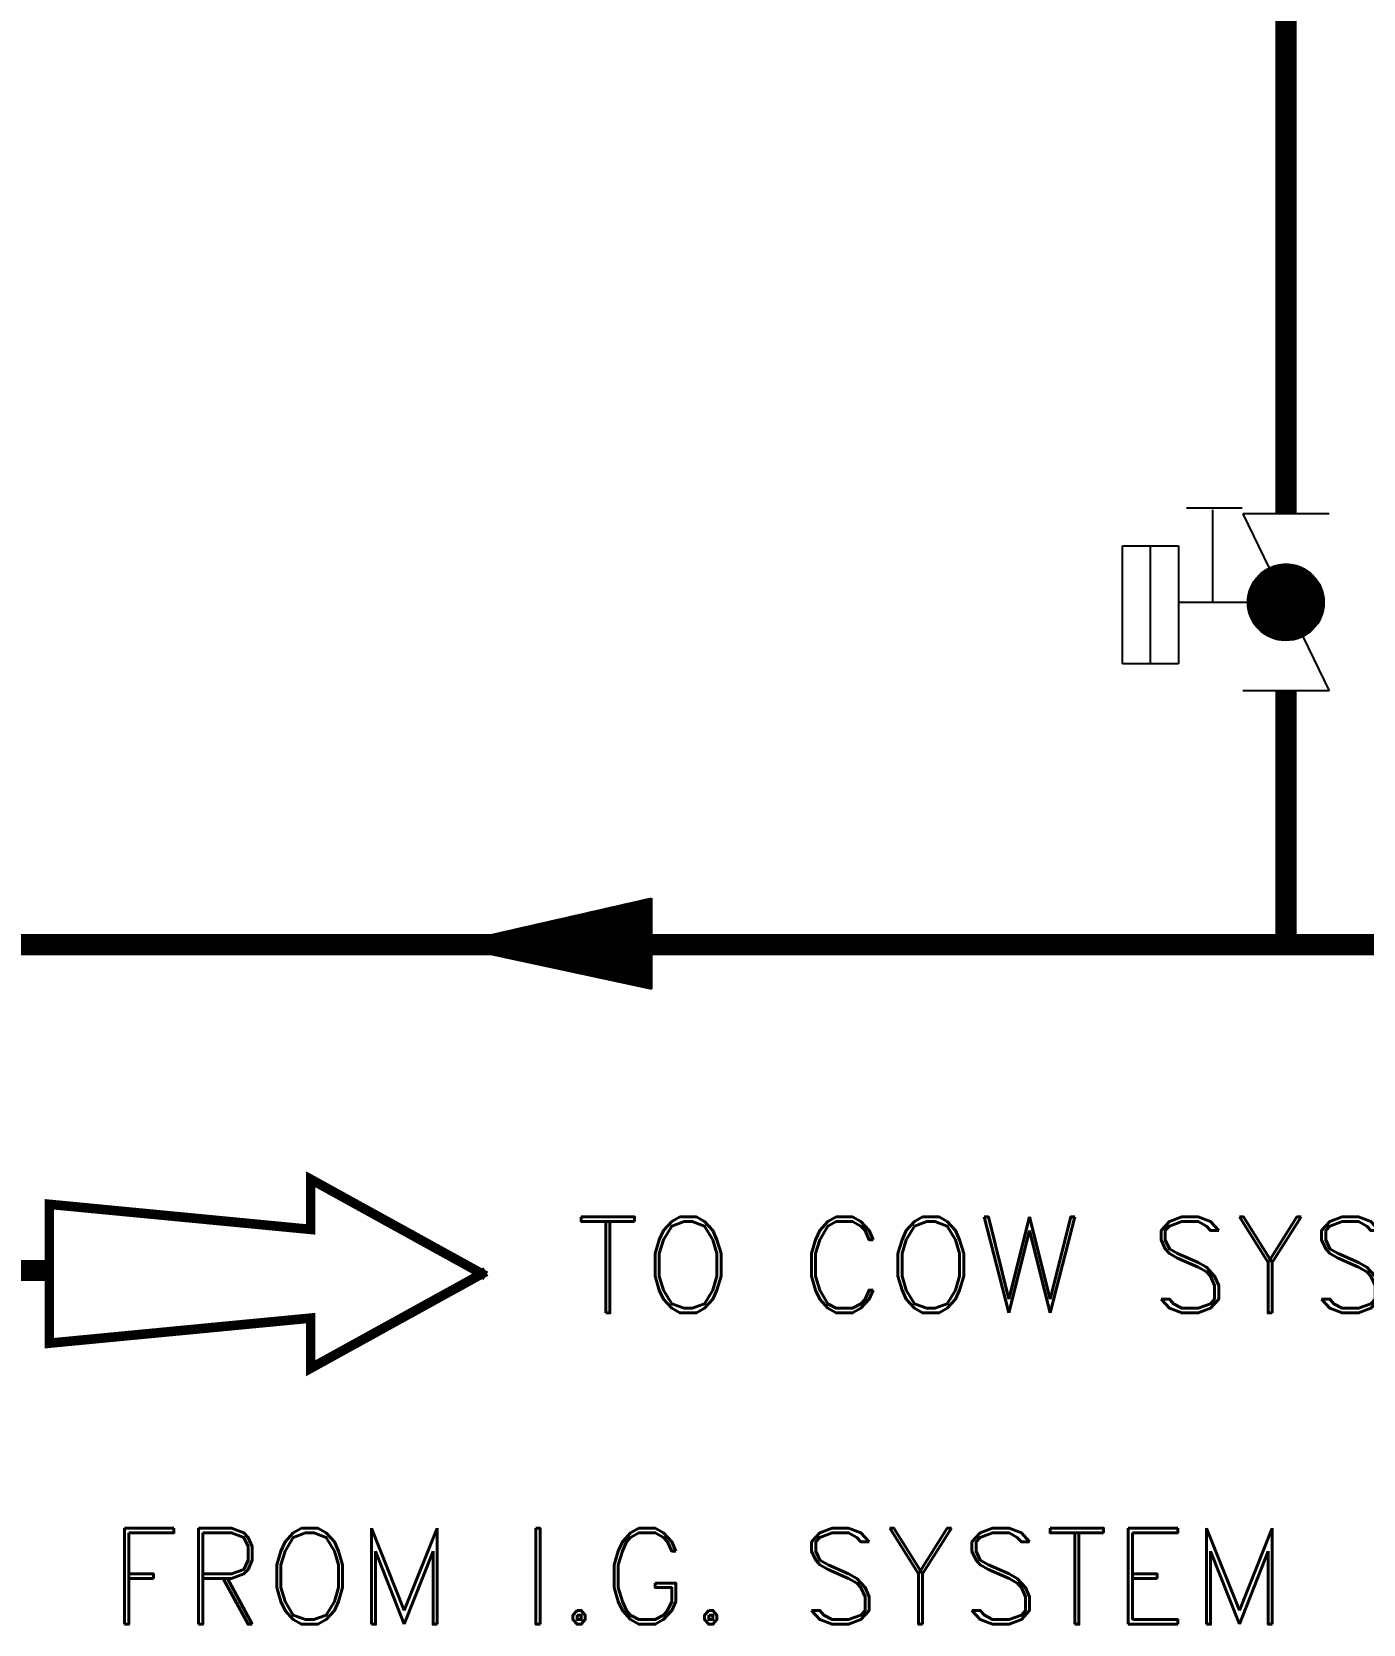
# Model space of a CAD drawing. Extents: x -22909.9 to -22897.8, y -4.7 to 4.1.
# Drawn here: x -22905.879 to -22904.94, y -2.848 to -1.724 of the extents above; entities that cross this region are included whole.
import ezdxf

# ---------------------------------------------------------------- set-up
doc = ezdxf.new("R2010")
doc.units = 0
doc.header["$MEASUREMENT"] = 0
doc.layers.get('0').update_dxf_attribs({"linetype": 'CONTINUOUS'})
doc.layers.add('DESCARGA', color=5, linetype='CONTINUOUS')
doc.styles.add('ROMAND', font='romand', dxfattribs={"height": 0.0339})

# ---------------------------------------------------------------- blocks, each defined once
blk = doc.blocks.new('*X2')
at = {"color": 0}
for p, q in [((2.9947, 7.9718), (3.0023, 7.9795)), ((2.9951, 7.9732), (3.0021, 7.9802)), ((2.9956, 7.9745), (3.0019, 7.9808)), ((2.996, 7.9758), (3.0017, 7.9815)), ((2.9965, 7.9771), (3.0015, 7.9822)), ((2.9969, 7.9785), (3.0013, 7.9829)), ((2.9973, 7.9798), (3.0011, 7.9835)), ((2.9978, 7.9811), (3.0009, 7.9842)), ((2.9982, 7.9824), (3.0006, 7.9849)), ((2.9987, 7.9838), (3.0004, 7.9855)), ((2.9991, 7.9851), (3.0002, 7.9862)), ((2.9996, 7.9864), (3, 7.9869)), ((2.9845, 7.9414), (3.0072, 7.9641)), ((2.985, 7.9427), (3.007, 7.9647)), ((2.9854, 7.944), (3.0068, 7.9654)), ((2.9859, 7.9453), (3.0066, 7.9661)), ((2.9863, 7.9467), (3.0064, 7.9667)), ((2.9867, 7.948), (3.0062, 7.9674)), ((2.9872, 7.9493), (3.006, 7.9681)), ((2.9876, 7.9506), (3.0057, 7.9688)), ((2.9881, 7.952), (3.0055, 7.9694)), ((2.9885, 7.9533), (3.0053, 7.9701)), ((2.989, 7.9546), (3.0051, 7.9708)), ((2.9894, 7.9559), (3.0049, 7.9714)), ((2.9898, 7.9573), (3.0047, 7.9721)), ((2.9903, 7.9586), (3.0045, 7.9728)), ((2.9907, 7.9599), (3.0043, 7.9735)), ((2.9912, 7.9612), (3.004, 7.9741)), ((2.9916, 7.9626), (3.0038, 7.9748)), ((2.992, 7.9639), (3.0036, 7.9755)), ((2.9925, 7.9652), (3.0034, 7.9761)), ((2.9929, 7.9665), (3.0032, 7.9768)), ((2.9934, 7.9679), (3.003, 7.9775)), ((2.9938, 7.9692), (3.0028, 7.9782)), ((2.9943, 7.9705), (3.0026, 7.9788)), ((2.9744, 7.9109), (3.0121, 7.9486)), ((2.9748, 7.9122), (3.0119, 7.9493)), ((2.9753, 7.9135), (3.0117, 7.9499)), ((2.9757, 7.9148), (3.0115, 7.9506)), ((2.9761, 7.9162), (3.0113, 7.9513)), ((2.9766, 7.9175), (3.0111, 7.952)), ((2.977, 7.9188), (3.0108, 7.9526)), ((2.9775, 7.9201), (3.0106, 7.9533)), ((2.9779, 7.9215), (3.0104, 7.954)), ((2.9784, 7.9228), (3.0102, 7.9546)), ((2.9788, 7.9241), (3.01, 7.9553)), ((2.9792, 7.9255), (3.0098, 7.956)), ((2.9797, 7.9268), (3.0096, 7.9567)), ((2.9801, 7.9281), (3.0094, 7.9573)), ((2.9806, 7.9294), (3.0091, 7.958)), ((2.981, 7.9308), (3.0089, 7.9587)), ((2.9814, 7.9321), (3.0087, 7.9593)), ((2.9819, 7.9334), (3.0085, 7.96)), ((2.9823, 7.9347), (3.0083, 7.9607)), ((2.9828, 7.9361), (3.0081, 7.9614)), ((2.9832, 7.9374), (3.0079, 7.962)), ((2.9837, 7.9387), (3.0077, 7.9627)), ((2.9841, 7.94), (3.0074, 7.9634)), ((2.9638, 7.8791), (3.0172, 7.9325)), ((2.9642, 7.8804), (3.017, 7.9332)), ((2.9647, 7.8817), (3.0168, 7.9338)), ((2.9651, 7.883), (3.0166, 7.9345)), ((2.9656, 7.8844), (3.0164, 7.9352)), ((2.966, 7.8857), (3.0162, 7.9358)), ((2.9664, 7.887), (3.0159, 7.9365)), ((2.9669, 7.8883), (3.0157, 7.9372)), ((2.9673, 7.8897), (3.0155, 7.9379)), ((2.9678, 7.891), (3.0153, 7.9385)), ((2.9682, 7.8923), (3.0151, 7.9392)), ((2.9686, 7.8936), (3.0149, 7.9399)), ((2.9691, 7.895), (3.0147, 7.9405)), ((2.9695, 7.8963), (3.0145, 7.9412)), ((2.97, 7.8976), (3.0142, 7.9419)), ((2.9704, 7.8989), (3.014, 7.9426)), ((2.9708, 7.9003), (3.0138, 7.9432)), ((2.9713, 7.9016), (3.0136, 7.9439)), ((2.9717, 7.9029), (3.0134, 7.9446)), ((2.9722, 7.9042), (3.0132, 7.9452)), ((2.9726, 7.9056), (3.013, 7.9459)), ((2.9731, 7.9069), (3.0128, 7.9466)), ((2.9735, 7.9082), (3.0125, 7.9473)), ((2.9739, 7.9095), (3.0123, 7.9479)), ((2.9536, 7.8486), (3.0221, 7.917)), ((2.9541, 7.8499), (3.0219, 7.9177)), ((2.9545, 7.8512), (3.0217, 7.9184)), ((2.955, 7.8526), (3.0215, 7.9191)), ((2.9554, 7.8539), (3.0212, 7.9197)), ((2.9558, 7.8552), (3.021, 7.9204)), ((2.9563, 7.8565), (3.0208, 7.9211)), ((2.9567, 7.8579), (3.0206, 7.9217)), ((2.9572, 7.8592), (3.0204, 7.9224)), ((2.9576, 7.8605), (3.0202, 7.9231)), ((2.958, 7.8618), (3.02, 7.9238)), ((2.9585, 7.8632), (3.0198, 7.9244)), ((2.9589, 7.8645), (3.0195, 7.9251)), ((2.9594, 7.8658), (3.0193, 7.9258)), ((2.9598, 7.8671), (3.0191, 7.9264)), ((2.9603, 7.8685), (3.0189, 7.9271)), ((2.9607, 7.8698), (3.0187, 7.9278)), ((2.9611, 7.8711), (3.0185, 7.9285)), ((2.9616, 7.8724), (3.0183, 7.9291)), ((2.962, 7.8738), (3.0181, 7.9298)), ((2.9625, 7.8751), (3.0178, 7.9305)), ((2.9629, 7.8764), (3.0176, 7.9311)), ((2.9633, 7.8777), (3.0174, 7.9318)), ((2.9435, 7.8181), (3.027, 7.9016)), ((2.9439, 7.8194), (3.0268, 7.9023)), ((2.9444, 7.8207), (3.0266, 7.9029)), ((2.9448, 7.8221), (3.0263, 7.9036)), ((2.9452, 7.8234), (3.0261, 7.9043)), ((2.9457, 7.8247), (3.0259, 7.905)), ((2.9461, 7.826), (3.0257, 7.9056)), ((2.9466, 7.8274), (3.0255, 7.9063)), ((2.947, 7.8287), (3.0253, 7.907)), ((2.9474, 7.83), (3.0251, 7.9076)), ((2.9479, 7.8313), (3.0249, 7.9083)), ((2.9483, 7.8327), (3.0246, 7.909)), ((2.9488, 7.834), (3.0244, 7.9097)), ((2.9492, 7.8353), (3.0242, 7.9103)), ((2.9497, 7.8366), (3.024, 7.911)), ((2.9501, 7.838), (3.0238, 7.9117)), ((2.9505, 7.8393), (3.0236, 7.9123)), ((2.951, 7.8406), (3.0234, 7.913)), ((2.9514, 7.8419), (3.0232, 7.9137)), ((2.9519, 7.8433), (3.0229, 7.9144)), ((2.9523, 7.8446), (3.0227, 7.915)), ((2.9527, 7.8459), (3.0225, 7.9157)), ((2.9532, 7.8472), (3.0223, 7.9164)), ((2.9333, 7.7876), (3.0319, 7.8862)), ((2.9338, 7.7889), (3.0317, 7.8868)), ((2.9342, 7.7903), (3.0314, 7.8875)), ((2.9346, 7.7916), (3.0312, 7.8882)), ((2.9351, 7.7929), (3.031, 7.8888)), ((2.9355, 7.7942), (3.0308, 7.8895)), ((2.936, 7.7956), (3.0306, 7.8902)), ((2.9364, 7.7969), (3.0304, 7.8909)), ((2.9368, 7.7982), (3.0302, 7.8915)), ((2.9373, 7.7995), (3.03, 7.8922)), ((2.9377, 7.8009), (3.0297, 7.8929)), ((2.9382, 7.8022), (3.0295, 7.8935)), ((2.9386, 7.8035), (3.0293, 7.8942)), ((2.9391, 7.8048), (3.0291, 7.8949)), ((2.9395, 7.8062), (3.0289, 7.8956)), ((2.9399, 7.8075), (3.0287, 7.8962)), ((2.9404, 7.8088), (3.0285, 7.8969)), ((2.9408, 7.8101), (3.0283, 7.8976)), ((2.9413, 7.8115), (3.028, 7.8982)), ((2.9417, 7.8128), (3.0278, 7.8989)), ((2.9421, 7.8141), (3.0276, 7.8996)), ((2.9426, 7.8154), (3.0274, 7.9003)), ((2.943, 7.8168), (3.0272, 7.9009)), ((2.9332, 7.7866), (3.0321, 7.8855)), ((2.9341, 7.7866), (3.0323, 7.8848)), ((2.935, 7.7866), (3.0325, 7.8841)), ((2.9359, 7.7866), (3.0327, 7.8835)), ((2.9368, 7.7866), (3.0329, 7.8828)), ((2.9377, 7.7866), (3.0331, 7.8821)), ((2.9385, 7.7866), (3.0334, 7.8815)), ((2.9394, 7.7866), (3.0336, 7.8808)), ((2.9403, 7.7866), (3.0338, 7.8801)), ((2.9412, 7.7866), (3.034, 7.8794)), ((2.9421, 7.7866), (3.0342, 7.8788)), ((2.943, 7.7866), (3.0344, 7.8781)), ((2.9438, 7.7866), (3.0346, 7.8774)), ((2.9447, 7.7866), (3.0348, 7.8768)), ((2.9456, 7.7866), (3.0351, 7.8761)), ((2.9465, 7.7866), (3.0353, 7.8754)), ((2.9474, 7.7866), (3.0355, 7.8747)), ((2.9483, 7.7866), (3.0357, 7.8741)), ((2.9491, 7.7866), (3.0359, 7.8734)), ((2.95, 7.7866), (3.0361, 7.8727)), ((2.9509, 7.7866), (3.0363, 7.8721)), ((2.9518, 7.7866), (3.0365, 7.8714)), ((2.9527, 7.7866), (3.0367, 7.8707)), ((2.9536, 7.7866), (3.037, 7.87)), ((2.9544, 7.7866), (3.0372, 7.8694)), ((2.9553, 7.7866), (3.0374, 7.8687)), ((2.9562, 7.7866), (3.0376, 7.868)), ((2.9571, 7.7866), (3.0378, 7.8674)), ((2.958, 7.7866), (3.038, 7.8667)), ((2.9589, 7.7866), (3.0382, 7.866)), ((2.9598, 7.7866), (3.0384, 7.8653)), ((2.9606, 7.7866), (3.0387, 7.8647)), ((2.9615, 7.7866), (3.0389, 7.864)), ((2.9624, 7.7866), (3.0391, 7.8633)), ((2.9633, 7.7866), (3.0393, 7.8627)), ((2.9642, 7.7866), (3.0395, 7.862)), ((2.9651, 7.7866), (3.0397, 7.8613)), ((2.9659, 7.7866), (3.0399, 7.8606)), ((2.9668, 7.7866), (3.0401, 7.86)), ((2.9677, 7.7866), (3.0404, 7.8593)), ((2.9686, 7.7866), (3.0406, 7.8586)), ((2.9695, 7.7866), (3.0408, 7.8579)), ((2.9704, 7.7866), (3.041, 7.8573)), ((2.9712, 7.7866), (3.0412, 7.8566)), ((2.9721, 7.7866), (3.0414, 7.8559)), ((2.973, 7.7866), (3.0416, 7.8553)), ((2.9739, 7.7866), (3.0418, 7.8546)), ((2.9748, 7.7866), (3.0421, 7.8539)), ((2.9757, 7.7866), (3.0423, 7.8532)), ((2.9765, 7.7866), (3.0425, 7.8526)), ((2.9774, 7.7866), (3.0427, 7.8519)), ((2.9783, 7.7866), (3.0429, 7.8512)), ((2.9792, 7.7866), (3.0431, 7.8506)), ((2.9801, 7.7866), (3.0433, 7.8499)), ((2.981, 7.7866), (3.0435, 7.8492)), ((2.9818, 7.7866), (3.0438, 7.8485)), ((2.9827, 7.7866), (3.044, 7.8479)), ((2.9836, 7.7866), (3.0442, 7.8472)), ((2.9845, 7.7866), (3.0444, 7.8465)), ((2.9854, 7.7866), (3.0446, 7.8459)), ((2.9863, 7.7866), (3.0448, 7.8452)), ((2.9872, 7.7866), (3.045, 7.8445)), ((2.988, 7.7866), (3.0452, 7.8438)), ((2.9889, 7.7866), (3.0455, 7.8432)), ((2.9898, 7.7866), (3.0457, 7.8425)), ((2.9907, 7.7866), (3.0459, 7.8418)), ((2.9916, 7.7866), (3.0461, 7.8412)), ((2.9925, 7.7866), (3.0463, 7.8405)), ((2.9933, 7.7866), (3.0465, 7.8398)), ((2.9942, 7.7866), (3.0467, 7.8391)), ((2.9951, 7.7866), (3.0469, 7.8385)), ((2.996, 7.7866), (3.0472, 7.8378)), ((2.9969, 7.7866), (3.0474, 7.8371)), ((2.9978, 7.7866), (3.0476, 7.8365)), ((2.9986, 7.7866), (3.0478, 7.8358)), ((2.9995, 7.7866), (3.048, 7.8351)), ((3.0004, 7.7866), (3.0482, 7.8344)), ((3.0013, 7.7866), (3.0484, 7.8338)), ((3.0022, 7.7866), (3.0486, 7.8331)), ((3.0031, 7.7866), (3.0489, 7.8324)), ((3.0039, 7.7866), (3.0491, 7.8318)), ((3.0048, 7.7866), (3.0493, 7.8311)), ((3.0057, 7.7866), (3.0495, 7.8304)), ((3.0066, 7.7866), (3.0497, 7.8297)), ((3.0075, 7.7866), (3.0499, 7.8291)), ((3.0084, 7.7866), (3.0501, 7.8284)), ((3.0092, 7.7866), (3.0503, 7.8277)), ((3.0101, 7.7866), (3.0506, 7.8271)), ((3.011, 7.7866), (3.0508, 7.8264)), ((3.0119, 7.7866), (3.051, 7.8257)), ((3.0128, 7.7866), (3.0512, 7.825)), ((3.0137, 7.7866), (3.0514, 7.8244)), ((3.0146, 7.7866), (3.0516, 7.8237)), ((3.0154, 7.7866), (3.0518, 7.823)), ((3.0163, 7.7866), (3.052, 7.8224)), ((3.0172, 7.7866), (3.0523, 7.8217)), ((3.0181, 7.7866), (3.0525, 7.821)), ((3.019, 7.7866), (3.0527, 7.8203)), ((3.0199, 7.7866), (3.0529, 7.8197)), ((3.0207, 7.7866), (3.0531, 7.819)), ((3.0216, 7.7866), (3.0533, 7.8183)), ((3.0225, 7.7866), (3.0535, 7.8177)), ((3.0234, 7.7866), (3.0537, 7.817)), ((3.0243, 7.7866), (3.054, 7.8163)), ((3.0252, 7.7866), (3.0542, 7.8156)), ((3.026, 7.7866), (3.0544, 7.815)), ((3.0269, 7.7866), (3.0546, 7.8143)), ((3.0278, 7.7866), (3.0548, 7.8136)), ((3.0287, 7.7866), (3.055, 7.813)), ((3.0296, 7.7866), (3.0552, 7.8123)), ((3.0305, 7.7866), (3.0554, 7.8116)), ((3.0313, 7.7866), (3.0556, 7.8109)), ((3.0322, 7.7866), (3.0559, 7.8103)), ((3.0331, 7.7866), (3.0561, 7.8096)), ((3.034, 7.7866), (3.0563, 7.8089)), ((3.0349, 7.7866), (3.0565, 7.8083)), ((3.0358, 7.7866), (3.0567, 7.8076)), ((3.0366, 7.7866), (3.0569, 7.8069)), ((3.0375, 7.7866), (3.0571, 7.8062)), ((3.0384, 7.7866), (3.0573, 7.8056)), ((3.0393, 7.7866), (3.0576, 7.8049)), ((3.0402, 7.7866), (3.0578, 7.8042)), ((3.0411, 7.7866), (3.058, 7.8036)), ((3.042, 7.7866), (3.0582, 7.8029)), ((3.0428, 7.7866), (3.0584, 7.8022)), ((3.0437, 7.7866), (3.0586, 7.8015)), ((3.0446, 7.7866), (3.0588, 7.8009)), ((3.0455, 7.7866), (3.059, 7.8002)), ((3.0464, 7.7866), (3.0593, 7.7995)), ((3.0473, 7.7866), (3.0595, 7.7989)), ((3.0481, 7.7866), (3.0597, 7.7982)), ((3.049, 7.7866), (3.0599, 7.7975)), ((3.0499, 7.7866), (3.0601, 7.7968)), ((3.0508, 7.7866), (3.0603, 7.7962)), ((3.0517, 7.7866), (3.0605, 7.7955)), ((3.0526, 7.7866), (3.0607, 7.7948)), ((3.0534, 7.7866), (3.061, 7.7942)), ((3.0543, 7.7866), (3.0612, 7.7935)), ((3.0552, 7.7866), (3.0614, 7.7928)), ((3.0561, 7.7866), (3.0616, 7.7921)), ((3.057, 7.7866), (3.0618, 7.7915)), ((3.0579, 7.7866), (3.062, 7.7908)), ((3.0587, 7.7866), (3.0622, 7.7901)), ((3.0596, 7.7866), (3.0624, 7.7895)), ((3.0605, 7.7866), (3.0627, 7.7888)), ((3.0614, 7.7866), (3.0629, 7.7881)), ((3.0623, 7.7866), (3.0631, 7.7874)), ((3.0632, 7.7866), (3.0633, 7.7868))]:
    blk.add_line(p, q, dxfattribs=at)
blk = doc.blocks.new('FLECHA')
for p, q in [((0.0079, 0.0975), (-0.0403, -0.047)), ((0.0079, 0.0975), (0.0536, -0.047)), ((-0.0403, -0.047), (0.0536, -0.047))]:
    blk.add_line(p, q)
at = {"xscale": 0.7200000000000001, "yscale": 0.7200000000000001, "zscale": 0.7200000000000001}
blk.add_blockref('*X2', (-2.152, -5.6534), dxfattribs=at)
blk = doc.blocks.new('*X22')
at = {"color": 0}
for p, q in [((3.2725, 2.9365), (3.3005, 2.9645)), ((3.2725, 2.9366), (3.3003, 2.9645)), ((3.2725, 2.9368), (3.3002, 2.9645)), ((3.2725, 2.937), (3.3, 2.9645)), ((3.2725, 2.9372), (3.2998, 2.9645)), ((3.2725, 2.9373), (3.2996, 2.9645)), ((3.2725, 2.9375), (3.2995, 2.9645)), ((3.2725, 2.9377), (3.2993, 2.9645)), ((3.2725, 2.9379), (3.2991, 2.9645)), ((3.2725, 2.938), (3.2989, 2.9645)), ((3.2725, 2.9382), (3.2988, 2.9645)), ((3.2725, 2.9384), (3.2986, 2.9645)), ((3.2725, 2.9386), (3.2984, 2.9645)), ((3.2725, 2.9361), (3.3008, 2.9644)), ((3.2725, 2.9363), (3.3007, 2.9644)), ((3.2725, 2.9388), (3.2982, 2.9644)), ((3.2725, 2.939), (3.298, 2.9644)), ((3.2726, 2.935), (3.302, 2.9644)), ((3.2726, 2.9351), (3.3018, 2.9644)), ((3.2726, 2.9353), (3.3017, 2.9644)), ((3.2726, 2.9355), (3.3015, 2.9644)), ((3.2726, 2.9356), (3.3013, 2.9644)), ((3.2726, 2.9358), (3.3012, 2.9644)), ((3.2726, 2.936), (3.301, 2.9644)), ((3.2726, 2.9392), (3.2978, 2.9644)), ((3.2726, 2.9393), (3.2976, 2.9644)), ((3.2726, 2.9395), (3.2975, 2.9644)), ((3.2726, 2.9397), (3.2973, 2.9644)), ((3.2726, 2.9399), (3.2971, 2.9644)), ((3.2726, 2.9401), (3.2969, 2.9644)), ((3.2726, 2.9348), (3.3022, 2.9643)), ((3.2726, 2.9403), (3.2967, 2.9643)), ((3.2727, 2.9342), (3.3028, 2.9643)), ((3.2727, 2.9343), (3.3026, 2.9643)), ((3.2727, 2.9345), (3.3025, 2.9643)), ((3.2727, 2.9347), (3.3023, 2.9643)), ((3.2727, 2.9405), (3.2965, 2.9643)), ((3.2727, 2.9407), (3.2963, 2.9643)), ((3.2727, 2.9409), (3.2961, 2.9643)), ((3.2727, 2.934), (3.3029, 2.9642)), ((3.2727, 2.9411), (3.2959, 2.9642)), ((3.2728, 2.9334), (3.3036, 2.9642)), ((3.2728, 2.9336), (3.3034, 2.9642)), ((3.2728, 2.9337), (3.3033, 2.9642)), ((3.2728, 2.9339), (3.3031, 2.9642)), ((3.2728, 2.9413), (3.2957, 2.9642)), ((3.2728, 2.9415), (3.2955, 2.9642)), ((3.2728, 2.9417), (3.2953, 2.9642)), ((3.2729, 2.9328), (3.3042, 2.9641)), ((3.2729, 2.933), (3.304, 2.9641)), ((3.2729, 2.9331), (3.3039, 2.9641)), ((3.2729, 2.9333), (3.3037, 2.9641)), ((3.2729, 2.9419), (3.295, 2.9641)), ((3.2729, 2.9421), (3.2948, 2.9641)), ((3.2729, 2.9424), (3.2946, 2.964)), ((3.273, 2.9324), (3.3046, 2.964)), ((3.273, 2.9325), (3.3045, 2.964)), ((3.273, 2.9327), (3.3043, 2.964)), ((3.273, 2.9426), (3.2944, 2.964)), ((3.273, 2.9428), (3.2942, 2.964)), ((3.273, 2.9322), (3.3048, 2.9639)), ((3.2731, 2.9319), (3.3051, 2.9639)), ((3.2731, 2.9321), (3.3049, 2.9639)), ((3.2731, 2.943), (3.294, 2.9639)), ((3.2731, 2.9432), (3.2937, 2.9639)), ((3.2731, 2.9318), (3.3052, 2.9638)), ((3.2732, 2.9315), (3.3055, 2.9638)), ((3.2732, 2.9316), (3.3053, 2.9638)), ((3.2732, 2.9435), (3.2935, 2.9638)), ((3.2732, 2.9437), (3.2933, 2.9638)), ((3.2732, 2.9313), (3.3056, 2.9637)), ((3.2733, 2.9311), (3.3059, 2.9637)), ((3.2733, 2.9312), (3.3058, 2.9637)), ((3.2733, 2.9439), (3.293, 2.9637)), ((3.2733, 2.9442), (3.2928, 2.9637)), ((3.2733, 2.9309), (3.3061, 2.9636)), ((3.2734, 2.9306), (3.3063, 2.9636)), ((3.2734, 2.9308), (3.3062, 2.9636)), ((3.2734, 2.9444), (3.2926, 2.9636)), ((3.2734, 2.9305), (3.3065, 2.9635)), ((3.2735, 2.9302), (3.3068, 2.9635)), ((3.2735, 2.9304), (3.3066, 2.9635)), ((3.2735, 2.9447), (3.2923, 2.9635)), ((3.2735, 2.9449), (3.2921, 2.9635)), ((3.2736, 2.93), (3.307, 2.9634)), ((3.2736, 2.9301), (3.3069, 2.9634)), ((3.2736, 2.9451), (3.2918, 2.9634)), ((3.2736, 2.9298), (3.3072, 2.9633)), ((3.2737, 2.9295), (3.3074, 2.9633)), ((3.2737, 2.9297), (3.3073, 2.9633)), ((3.2737, 2.9454), (3.2916, 2.9633)), ((3.2737, 2.9457), (3.2913, 2.9632)), ((3.2738, 2.9293), (3.3077, 2.9632)), ((3.2738, 2.9294), (3.3076, 2.9632)), ((3.2738, 2.9459), (3.2911, 2.9631)), ((3.2739, 2.929), (3.308, 2.9631)), ((3.2739, 2.9291), (3.3078, 2.9631)), ((3.2739, 2.9462), (3.2908, 2.9631)), ((3.2739, 2.9289), (3.3081, 2.963)), ((3.274, 2.9287), (3.3082, 2.963)), ((3.274, 2.9464), (3.2905, 2.963)), ((3.274, 2.9286), (3.3084, 2.9629)), ((3.2741, 2.9285), (3.3085, 2.9629)), ((3.2741, 2.9467), (3.2903, 2.9629)), ((3.2741, 2.9284), (3.3086, 2.9628)), ((3.2742, 2.9281), (3.3089, 2.9628)), ((3.2742, 2.9282), (3.3088, 2.9628)), ((3.2742, 2.947), (3.29, 2.9628)), ((3.2743, 2.9278), (3.3091, 2.9627)), ((3.2743, 2.928), (3.309, 2.9627)), ((3.2743, 2.9473), (3.2897, 2.9627)), ((3.2744, 2.9276), (3.3094, 2.9626)), ((3.2744, 2.9277), (3.3093, 2.9626)), ((3.2744, 2.9476), (3.2894, 2.9625)), ((3.2745, 2.9273), (3.3096, 2.9625)), ((3.2745, 2.9275), (3.3095, 2.9625)), ((3.2746, 2.9271), (3.3099, 2.9624)), ((3.2746, 2.9272), (3.3098, 2.9624)), ((3.2746, 2.9479), (3.2891, 2.9624)), ((3.2747, 2.927), (3.31, 2.9623)), ((3.2747, 2.9482), (3.2888, 2.9623)), ((3.2747, 2.9268), (3.3101, 2.9622)), ((3.2748, 2.9267), (3.3103, 2.9622)), ((3.2748, 2.9485), (3.2885, 2.9622)), ((3.2748, 2.9266), (3.3104, 2.9621)), ((3.2749, 2.9265), (3.3105, 2.9621)), ((3.275, 2.9262), (3.3108, 2.962)), ((3.275, 2.9263), (3.3106, 2.962)), ((3.275, 2.9488), (3.2882, 2.962)), ((3.2751, 2.926), (3.311, 2.9619)), ((3.2751, 2.9261), (3.3109, 2.9619)), ((3.2751, 2.9492), (3.2878, 2.9619)), ((3.2752, 2.9259), (3.3111, 2.9618)), ((3.2752, 2.9258), (3.3112, 2.9617)), ((3.2753, 2.9256), (3.3113, 2.9617)), ((3.2753, 2.9495), (3.2875, 2.9617)), ((3.2754, 2.9254), (3.3116, 2.9616)), ((3.2754, 2.9255), (3.3115, 2.9616)), ((3.2755, 2.9253), (3.3117, 2.9615)), ((3.2755, 2.9499), (3.2871, 2.9615)), ((3.2755, 2.9252), (3.3118, 2.9614)), ((3.2756, 2.925), (3.3119, 2.9614)), ((3.2757, 2.9248), (3.3122, 2.9613)), ((3.2757, 2.9249), (3.312, 2.9613)), ((3.2757, 2.9502), (3.2868, 2.9613)), ((3.2758, 2.9247), (3.3123, 2.9612)), ((3.2758, 2.9246), (3.3124, 2.9611)), ((3.2759, 2.9245), (3.3125, 2.9611)), ((3.2759, 2.9506), (3.2864, 2.9611)), ((3.276, 2.9244), (3.3126, 2.961)), ((3.276, 2.9242), (3.3127, 2.9609)), ((3.2761, 2.9241), (3.3128, 2.9609)), ((3.2761, 2.951), (3.286, 2.9609)), ((3.2762, 2.9239), (3.3131, 2.9608)), ((3.2762, 2.924), (3.313, 2.9608)), ((3.2763, 2.9238), (3.3132, 2.9607)), ((3.2764, 2.9236), (3.3134, 2.9606)), ((3.2764, 2.9237), (3.3133, 2.9606)), ((3.2764, 2.9514), (3.2855, 2.9606)), ((3.2765, 2.9235), (3.3135, 2.9605)), ((3.2766, 2.9233), (3.3137, 2.9604)), ((3.2766, 2.9234), (3.3136, 2.9604)), ((3.2766, 2.9519), (3.2851, 2.9603)), ((3.2767, 2.9231), (3.3138, 2.9603)), ((3.2768, 2.923), (3.3139, 2.9602)), ((3.2768, 2.9229), (3.3141, 2.9601)), ((3.2769, 2.9228), (3.3142, 2.9601)), ((3.277, 2.9227), (3.3143, 2.96)), ((3.277, 2.9524), (3.2846, 2.96)), ((3.277, 2.9226), (3.3144, 2.9599)), ((3.2771, 2.9225), (3.3145, 2.9599)), ((3.2772, 2.9224), (3.3146, 2.9598)), ((3.2773, 2.9223), (3.3147, 2.9597)), ((3.2773, 2.9222), (3.3148, 2.9596)), ((3.2773, 2.953), (3.284, 2.9596)), ((3.2774, 2.9221), (3.3149, 2.9596)), ((3.2775, 2.922), (3.315, 2.9595)), ((3.2776, 2.9218), (3.3152, 2.9594)), ((3.2776, 2.9219), (3.3151, 2.9594)), ((3.2777, 2.9217), (3.3153, 2.9593)), ((3.2778, 2.9216), (3.3154, 2.9592)), ((3.2778, 2.9536), (3.2834, 2.9592)), ((3.2779, 2.9214), (3.3156, 2.9591)), ((3.2779, 2.9215), (3.3155, 2.9591)), ((3.278, 2.9213), (3.3157, 2.959)), ((3.2781, 2.9212), (3.3158, 2.9589)), ((3.2782, 2.9211), (3.3159, 2.9588)), ((3.2782, 2.921), (3.316, 2.9587)), ((3.2783, 2.9209), (3.3161, 2.9587)), ((3.2784, 2.9208), (3.3162, 2.9586)), ((3.2784, 2.9544), (3.2826, 2.9586)), ((3.2785, 2.9207), (3.3163, 2.9585)), ((3.2785, 2.9206), (3.3164, 2.9584)), ((3.2786, 2.9205), (3.3165, 2.9584)), ((3.2787, 2.9204), (3.3166, 2.9583)), ((3.2788, 2.9203), (3.3167, 2.9582)), ((3.2789, 2.9202), (3.3168, 2.9581)), ((3.2789, 2.9201), (3.3169, 2.958)), ((3.279, 2.92), (3.317, 2.9579)), ((3.2791, 2.9199), (3.3171, 2.9579)), ((3.2792, 2.9198), (3.3172, 2.9578)), ((3.2793, 2.9197), (3.3173, 2.9577)), ((3.2793, 2.9555), (3.2815, 2.9576)), ((3.2794, 2.9196), (3.3174, 2.9576)), ((3.2794, 2.9195), (3.3175, 2.9575)), ((3.2795, 2.9194), (3.3175, 2.9575)), ((3.2796, 2.9193), (3.3176, 2.9574)), ((3.2797, 2.9193), (3.3177, 2.9573)), ((3.2798, 2.9192), (3.3178, 2.9572)), ((3.2799, 2.9191), (3.3179, 2.9571)), ((3.28, 2.919), (3.318, 2.957)), ((3.28, 2.9189), (3.3181, 2.9569)), ((3.2801, 2.9188), (3.3182, 2.9569)), ((3.2802, 2.9187), (3.3183, 2.9568)), ((3.2803, 2.9186), (3.3184, 2.9567)), ((3.2804, 2.9185), (3.3184, 2.9566)), ((3.2805, 2.9184), (3.3185, 2.9565)), ((3.2806, 2.9184), (3.3186, 2.9564)), ((3.2807, 2.9183), (3.3187, 2.9563)), ((3.2807, 2.9182), (3.3188, 2.9562)), ((3.2808, 2.9181), (3.3189, 2.9561)), ((3.2809, 2.918), (3.319, 2.956)), ((3.281, 2.9179), (3.3191, 2.956)), ((3.2811, 2.9178), (3.3191, 2.9559)), ((3.2812, 2.9178), (3.3192, 2.9558)), ((3.2813, 2.9177), (3.3193, 2.9557)), ((3.2814, 2.9176), (3.3194, 2.9556)), ((3.2815, 2.9175), (3.3195, 2.9555)), ((3.2816, 2.9174), (3.3196, 2.9554)), ((3.2817, 2.9173), (3.3196, 2.9553)), ((3.2818, 2.9173), (3.3197, 2.9552)), ((3.2819, 2.9172), (3.3198, 2.9551)), ((3.282, 2.9171), (3.3199, 2.955)), ((3.2821, 2.917), (3.32, 2.9549)), ((3.2821, 2.9169), (3.3201, 2.9548)), ((3.2822, 2.9168), (3.3201, 2.9547)), ((3.2823, 2.9168), (3.3202, 2.9546)), ((3.2824, 2.9167), (3.3203, 2.9545)), ((3.2825, 2.9166), (3.3204, 2.9544)), ((3.2826, 2.9165), (3.3205, 2.9543)), ((3.2827, 2.9165), (3.3205, 2.9542)), ((3.2828, 2.9164), (3.3206, 2.9541)), ((3.2829, 2.9163), (3.3207, 2.9541)), ((3.283, 2.9162), (3.3208, 2.954)), ((3.2831, 2.9161), (3.3208, 2.9539)), ((3.2832, 2.9161), (3.3209, 2.9537)), ((3.2833, 2.916), (3.321, 2.9536)), ((3.2834, 2.9159), (3.3211, 2.9535)), ((3.2835, 2.9158), (3.3211, 2.9534)), ((3.2836, 2.9158), (3.3212, 2.9533)), ((3.2837, 2.9157), (3.3213, 2.9532)), ((3.2838, 2.9156), (3.3214, 2.9531)), ((3.2839, 2.9155), (3.3214, 2.953)), ((3.2841, 2.9155), (3.3215, 2.9529)), ((3.2842, 2.9154), (3.3216, 2.9528)), ((3.2843, 2.9153), (3.3217, 2.9527)), ((3.2844, 2.9153), (3.3217, 2.9526)), ((3.2845, 2.9152), (3.3218, 2.9525)), ((3.2846, 2.9151), (3.3219, 2.9524)), ((3.2847, 2.915), (3.3219, 2.9523)), ((3.2848, 2.915), (3.322, 2.9522)), ((3.2849, 2.9149), (3.3221, 2.9521)), ((3.285, 2.9148), (3.3221, 2.952)), ((3.2851, 2.9148), (3.3222, 2.9519)), ((3.2852, 2.9147), (3.3223, 2.9518)), ((3.2853, 2.9146), (3.3223, 2.9516)), ((3.2854, 2.9146), (3.3224, 2.9515)), ((3.2856, 2.9145), (3.3225, 2.9514)), ((3.2857, 2.9144), (3.3225, 2.9513)), ((3.2858, 2.9144), (3.3226, 2.9512)), ((3.2859, 2.9143), (3.3227, 2.9511)), ((3.286, 2.9142), (3.3227, 2.951)), ((3.2861, 2.9142), (3.3228, 2.9509)), ((3.2862, 2.9141), (3.3229, 2.9508)), ((3.2863, 2.914), (3.3229, 2.9506)), ((3.2865, 2.914), (3.323, 2.9505)), ((3.2866, 2.9139), (3.3231, 2.9504)), ((3.2867, 2.9139), (3.3231, 2.9503)), ((3.2868, 2.9138), (3.3232, 2.9502)), ((3.2869, 2.9137), (3.3232, 2.9501)), ((3.287, 2.9137), (3.3233, 2.95)), ((3.2871, 2.9136), (3.3234, 2.9498)), ((3.2873, 2.9136), (3.3234, 2.9497)), ((3.2874, 2.9135), (3.3235, 2.9496)), ((3.2875, 2.9134), (3.3235, 2.9495)), ((3.2876, 2.9134), (3.3236, 2.9494)), ((3.2877, 2.9133), (3.3237, 2.9492)), ((3.2879, 2.9133), (3.3237, 2.9491)), ((3.288, 2.9132), (3.3238, 2.949)), ((3.2881, 2.9132), (3.3238, 2.9489)), ((3.2882, 2.9131), (3.3239, 2.9488)), ((3.2883, 2.913), (3.3239, 2.9486)), ((3.2885, 2.913), (3.324, 2.9485)), ((3.2886, 2.9129), (3.324, 2.9484)), ((3.2887, 2.9129), (3.3241, 2.9483)), ((3.2888, 2.9128), (3.3242, 2.9482)), ((3.289, 2.9128), (3.3242, 2.948)), ((3.2891, 2.9127), (3.3243, 2.9479)), ((3.2892, 2.9127), (3.3243, 2.9478)), ((3.2893, 2.9126), (3.3244, 2.9477)), ((3.2895, 2.9126), (3.3244, 2.9475)), ((3.2896, 2.9125), (3.3245, 2.9474)), ((3.2897, 2.9125), (3.3245, 2.9473)), ((3.2898, 2.9124), (3.3246, 2.9471)), ((3.29, 2.9124), (3.3246, 2.947)), ((3.2901, 2.9123), (3.3247, 2.9469)), ((3.2902, 2.9123), (3.3247, 2.9468)), ((3.2904, 2.9122), (3.3248, 2.9466)), ((3.2905, 2.9122), (3.3248, 2.9465)), ((3.2906, 2.9121), (3.3248, 2.9464)), ((3.2907, 2.9121), (3.3249, 2.9462)), ((3.2909, 2.912), (3.3249, 2.9461)), ((3.291, 2.912), (3.325, 2.946)), ((3.2911, 2.912), (3.325, 2.9458)), ((3.2913, 2.9119), (3.3251, 2.9457)), ((3.2914, 2.9119), (3.3251, 2.9456)), ((3.2915, 2.9118), (3.3251, 2.9454)), ((3.2917, 2.9118), (3.3252, 2.9453)), ((3.2918, 2.9117), (3.3252, 2.9452)), ((3.292, 2.9117), (3.3253, 2.945)), ((3.2921, 2.9117), (3.3253, 2.9449)), ((3.2922, 2.9116), (3.3253, 2.9447)), ((3.2924, 2.9116), (3.3254, 2.9446)), ((3.2925, 2.9116), (3.3254, 2.9445)), ((3.2926, 2.9115), (3.3255, 2.9443)), ((3.2928, 2.9115), (3.3255, 2.9442)), ((3.2929, 2.9114), (3.3255, 2.944)), ((3.2931, 2.9114), (3.3256, 2.9439)), ((3.2932, 2.9114), (3.3256, 2.9438)), ((3.2934, 2.9113), (3.3256, 2.9436)), ((3.2935, 2.9113), (3.3257, 2.9435)), ((3.2936, 2.9113), (3.3257, 2.9433)), ((3.2938, 2.9112), (3.3257, 2.9432)), ((3.2939, 2.9112), (3.3258, 2.943)), ((3.2941, 2.9112), (3.3258, 2.9429)), ((3.2942, 2.9112), (3.3258, 2.9427)), ((3.2944, 2.9111), (3.3259, 2.9426)), ((3.2945, 2.9111), (3.3259, 2.9425)), ((3.2947, 2.9111), (3.3259, 2.9423)), ((3.2948, 2.911), (3.3259, 2.9421)), ((3.295, 2.911), (3.326, 2.942)), ((3.2951, 2.911), (3.326, 2.9418)), ((3.2953, 2.911), (3.326, 2.9417)), ((3.2954, 2.9109), (3.326, 2.9415)), ((3.2956, 2.9109), (3.3261, 2.9414)), ((3.2957, 2.9109), (3.3261, 2.9412)), ((3.2959, 2.9109), (3.3261, 2.9411)), ((3.2961, 2.9109), (3.3261, 2.9409)), ((3.2962, 2.9108), (3.3261, 2.9408)), ((3.2964, 2.9108), (3.3262, 2.9406)), ((3.2965, 2.9108), (3.3262, 2.9404)), ((3.2967, 2.9108), (3.3262, 2.9403)), ((3.2969, 2.9108), (3.3262, 2.9401)), ((3.297, 2.9108), (3.3262, 2.94)), ((3.2972, 2.9107), (3.3262, 2.9398)), ((3.2973, 2.9107), (3.3262, 2.9396)), ((3.2975, 2.9107), (3.3263, 2.9395)), ((3.2977, 2.9107), (3.3263, 2.9393)), ((3.2978, 2.9107), (3.3263, 2.9391)), ((3.298, 2.9107), (3.3263, 2.939)), ((3.2982, 2.9107), (3.3263, 2.9388)), ((3.2983, 2.9107), (3.3263, 2.9386)), ((3.2985, 2.9107), (3.3263, 2.9385)), ((3.2987, 2.9107), (3.3263, 2.9383)), ((3.2989, 2.9107), (3.3263, 2.9381)), ((3.299, 2.9107), (3.3263, 2.9379)), ((3.2992, 2.9107), (3.3263, 2.9378)), ((3.2994, 2.9107), (3.3263, 2.9376)), ((3.2996, 2.9107), (3.3263, 2.9374)), ((3.2997, 2.9107), (3.3263, 2.9372)), ((3.2999, 2.9107), (3.3263, 2.9371)), ((3.3001, 2.9107), (3.3263, 2.9369)), ((3.3003, 2.9107), (3.3263, 2.9367)), ((3.3005, 2.9107), (3.3263, 2.9365)), ((3.3007, 2.9107), (3.3263, 2.9363)), ((3.3008, 2.9107), (3.3263, 2.9361)), ((3.301, 2.9107), (3.3263, 2.936)), ((3.3012, 2.9107), (3.3263, 2.9358)), ((3.3014, 2.9107), (3.3263, 2.9356)), ((3.3016, 2.9107), (3.3262, 2.9354)), ((3.3018, 2.9108), (3.3262, 2.9352)), ((3.302, 2.9108), (3.3262, 2.935)), ((3.3022, 2.9108), (3.3262, 2.9348)), ((3.3024, 2.9108), (3.3262, 2.9346)), ((3.3026, 2.9108), (3.3261, 2.9344)), ((3.3028, 2.9109), (3.3261, 2.9342)), ((3.303, 2.9109), (3.3261, 2.934)), ((3.3032, 2.9109), (3.3261, 2.9338)), ((3.3034, 2.9109), (3.326, 2.9336)), ((3.3036, 2.911), (3.326, 2.9334)), ((3.3038, 2.911), (3.326, 2.9332)), ((3.304, 2.9111), (3.3259, 2.933)), ((3.3042, 2.9111), (3.3259, 2.9327)), ((3.3045, 2.9111), (3.3258, 2.9325)), ((3.3047, 2.9112), (3.3258, 2.9323)), ((3.3049, 2.9112), (3.3258, 2.9321)), ((3.3051, 2.9113), (3.3257, 2.9319)), ((3.3054, 2.9113), (3.3257, 2.9316)), ((3.3056, 2.9114), (3.3256, 2.9314)), ((3.3058, 2.9114), (3.3256, 2.9312)), ((3.3061, 2.9115), (3.3255, 2.9309)), ((3.3063, 2.9115), (3.3254, 2.9307)), ((3.3065, 2.9116), (3.3254, 2.9304)), ((3.3068, 2.9117), (3.3253, 2.9302)), ((3.307, 2.9118), (3.3252, 2.93)), ((3.3073, 2.9118), (3.3252, 2.9297)), ((3.3075, 2.9119), (3.3251, 2.9294)), ((3.3078, 2.912), (3.325, 2.9292)), ((3.3081, 2.9121), (3.3249, 2.9289)), ((3.3083, 2.9122), (3.3248, 2.9286)), ((3.3086, 2.9123), (3.3247, 2.9284)), ((3.3089, 2.9124), (3.3246, 2.9281)), ((3.3092, 2.9125), (3.3245, 2.9278)), ((3.3095, 2.9126), (3.3244, 2.9275)), ((3.3098, 2.9127), (3.3243, 2.9272)), ((3.3101, 2.9129), (3.3241, 2.9269)), ((3.3104, 2.913), (3.324, 2.9266)), ((3.3107, 2.9131), (3.3238, 2.9263)), ((3.311, 2.9133), (3.3237, 2.9259)), ((3.3114, 2.9135), (3.3235, 2.9256)), ((3.3117, 2.9136), (3.3233, 2.9252)), ((3.3121, 2.9138), (3.3231, 2.9249)), ((3.3125, 2.9141), (3.3229, 2.9245)), ((3.3129, 2.9143), (3.3227, 2.9241)), ((3.3134, 2.9145), (3.3224, 2.9236)), ((3.3138, 2.9148), (3.3221, 2.9232)), ((3.3143, 2.9152), (3.3218, 2.9227)), ((3.3149, 2.9155), (3.3214, 2.9221)), ((3.3155, 2.916), (3.321, 2.9215)), ((3.3163, 2.9166), (3.3204, 2.9207)), ((3.3176, 2.9177), (3.3193, 2.9194))]:
    blk.add_line(p, q, dxfattribs=at)

msp = doc.modelspace()

# ---------------------------------------------------------------- linework, layer by layer
at = {"layer": 'DESCARGA'}
for p, q in [((-22905.0647, -2.0599), (-22905.0253, -2.0599)), ((-22905.0461, -2.1266), (-22905.0461, -2.0612)), ((-22904.964, -2.0642), (-22905.0248, -2.0642)), ((-22905.0248, -2.0642), (-22905.0063, -2.1024)), ((-22905.1097, -2.1699), (-22905.1097, -2.0866)), ((-22905.1097, -2.0866), (-22905.0703, -2.0866)), ((-22905.09, -2.1699), (-22905.09, -2.0866)), ((-22905.0703, -2.0866), (-22905.0703, -2.1699)), ((-22905.001, -2.1266), (-22905.0703, -2.1266)), ((-22904.9947, -2.1268), (-22904.9944, -2.1261)), ((-22904.9945, -2.1269), (-22904.9944, -2.1272)), ((-22904.9944, -2.1261), (-22904.9942, -2.1264)), ((-22904.9944, -2.1272), (-22904.9941, -2.1265)), ((-22904.9825, -2.1507), (-22904.964, -2.1891)), ((-22905.0703, -2.1699), (-22905.1097, -2.1699)), ((-22904.964, -2.1891), (-22905.0248, -2.1891))]:
    msp.add_line(p, q, dxfattribs=at)
for points, const_width in [([(-22905.1163, 0.5265), (-22904.9944, 0.5265), (-22904.9944, -2.0642)], 0.015), ([(-22904.9944, -2.1891), (-22904.9944, -2.3682)], 0.015), ([(-22905.8671, -2.6449), (-22905.8671, -2.5514), (-22905.6827, -2.5691), (-22905.6827, -2.5337), (-22905.559, -2.6019)], 0.00675), ([(-22905.8671, -2.5559), (-22905.8671, -2.6494), (-22905.6827, -2.6317), (-22905.6827, -2.6671), (-22905.559, -2.5989)], 0.00675), ([(-22906.0413, -2.5981), (-22905.8671, -2.5981)], 0.015)]:
    msp.add_lwpolyline(points, dxfattribs=dict(at, const_width=const_width))
at = {"layer": 'DESCARGA', "linetype": 'Continuous', "const_width": 0.015}
msp.add_lwpolyline([(-22900.8667, -2.3682), (-22907.2525, -2.3682)], dxfattribs=at)
at = {"layer": 'DESCARGA'}
msp.add_circle((-22904.9945, -2.1266), 0.0269, dxfattribs=at)

# ---------------------------------------------------------------- block references
at = {"layer": 'DESCARGA', "rotation": 90}
msp.add_blockref('*X22', (-22902.057, -5.426), dxfattribs=at)
at = {"layer": 'DESCARGA', "xscale": 0.68150828351065, "yscale": -0.99749545071865, "zscale": 0.68150828351065, "rotation": 270}
msp.add_blockref('FLECHA', (-22905.4891, -2.3628), dxfattribs=at)

# ---------------------------------------------------------------- texts
at = {"layer": 'DESCARGA', "style": 'ROMAND'}
for s, p in [('TO COW SYSTEM', (-22905.4976, -2.628)), ('FROM I.G. SYSTEM', (-22905.8256, -2.8477))]:
    msp.add_text(s, height=0.067734, dxfattribs=at).set_placement(p)

doc.saveas('drawing.dxf')
